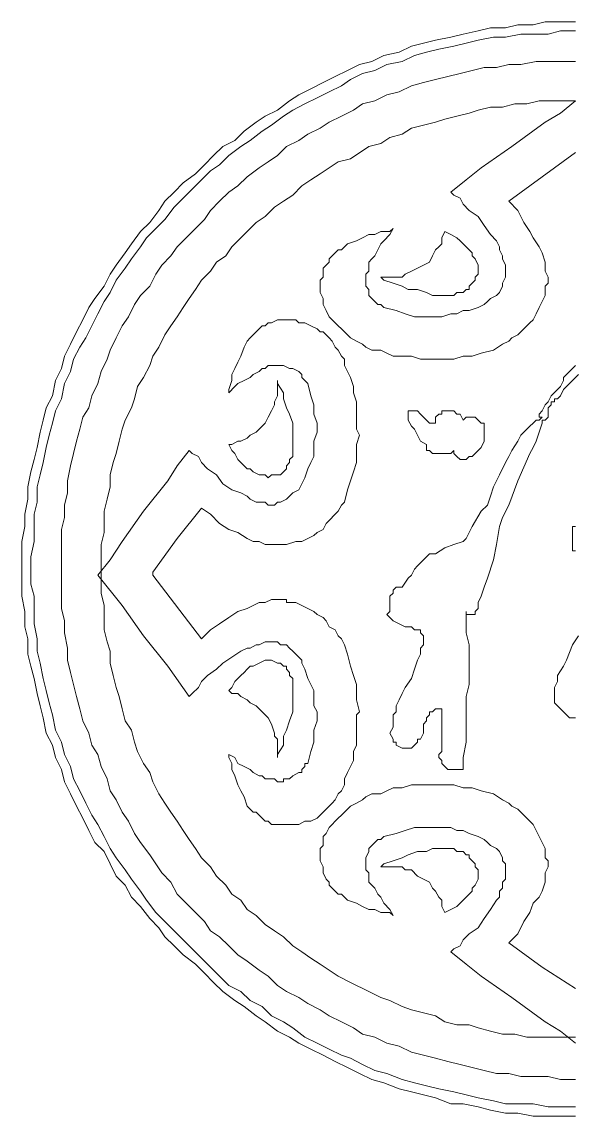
# Model space of a CAD drawing. Extents: x -66030 to 95157, y -13132 to 45879.
# Drawn here: x -33557 to -32848, y 14099 to 15505 of the extents above; entities that cross this region are included whole.
import ezdxf

# ---------------------------------------------------------------- set-up
doc = ezdxf.new("R2010")
doc.units = 0
doc.header["$LTSCALE"] = 100
doc.header["$MEASUREMENT"] = 0
doc.layers.get('0').update_dxf_attribs({"linetype": 'CONTINUOUS'})

msp = doc.modelspace()

# ---------------------------------------------------------------- linework, layer by layer
at = {"lineweight": 0}
for points in [[(-32846.4, 14098.6), (-32865.9, 14098.6), (-32885.4, 14098.6), (-32901.1, 14098.6), (-32920.6, 14102.6), (-32936.2, 14102.6), (-32955.8, 14106.5), (-32971.4, 14110.4), (-32990.9, 14114.3), (-33006.5, 14114.3), (-33026.1, 14122.1), (-33041.7, 14126), (-33057.3, 14129.9), (-33072.9, 14133.8), (-33092.5, 14141.6), (-33108.1, 14145.5), (-33123.7, 14153.3), (-33139.3, 14161.1), (-33155, 14169), (-33170.6, 14176.8), (-33186.2, 14184.6), (-33201.8, 14192.4), (-33213.6, 14200.2), (-33229.2, 14208), (-33244.8, 14219.7), (-33256.5, 14227.5), (-33272.1, 14239.3), (-33283.9, 14247.1), (-33299.5, 14258.8), (-33311.2, 14270.5), (-33322.9, 14282.2), (-33334.6, 14293.9), (-33350.3, 14305.7), (-33362, 14317.4), (-33373.7, 14329.1), (-33381.5, 14340.8), (-33393.2, 14352.5), (-33404.9, 14368.2), (-33416.7, 14379.9), (-33424.5, 14395.5), (-33436.2, 14407.2), (-33444, 14422.8), (-33451.8, 14438.5), (-33463.5, 14450.2), (-33471.3, 14465.8), (-33479.2, 14481.4), (-33487, 14497.1), (-33494.8, 14512.7), (-33502.6, 14528.3), (-33506.5, 14543.9), (-33514.3, 14559.5), (-33518.2, 14575.2), (-33526, 14590.8), (-33529.9, 14610.3), (-33533.8, 14626), (-33537.7, 14641.6), (-33541.7, 14661.1), (-33545.6, 14676.7), (-33549.5, 14692.4), (-33549.5, 14711.9), (-33553.4, 14727.5), (-33553.4, 14747), (-33557.3, 14766.6), (-33557.3, 14782.2), (-33557.3, 14801.7), (-33557.3, 14817.3), (-33557.3, 14836.9), (-33553.4, 14856.4), (-33553.4, 14872), (-33549.5, 14891.6), (-33549.5, 14907.2), (-33545.6, 14926.7), (-33541.7, 14942.3), (-33537.7, 14958), (-33533.8, 14977.5), (-33529.9, 14993.1), (-33526, 15008.7), (-33518.2, 15024.4), (-33514.3, 15043.9), (-33506.5, 15059.5), (-33502.6, 15075.1), (-33494.8, 15090.8), (-33487, 15106.4), (-33479.2, 15122), (-33471.3, 15137.6), (-33463.5, 15149.4), (-33451.8, 15165), (-33444, 15180.6), (-33436.2, 15192.3), (-33424.5, 15207.9), (-33416.7, 15219.7), (-33404.9, 15235.3), (-33393.2, 15247), (-33381.5, 15262.6), (-33373.7, 15274.3), (-33362, 15286.1), (-33350.3, 15297.8), (-33334.6, 15309.5), (-33322.9, 15321.2), (-33311.2, 15332.9), (-33299.5, 15344.6), (-33283.9, 15352.5), (-33272.1, 15364.2), (-33256.5, 15375.9), (-33244.8, 15383.7), (-33229.2, 15391.5), (-33213.6, 15403.2), (-33201.8, 15411.1), (-33186.2, 15418.9), (-33170.6, 15426.7), (-33155, 15434.5), (-33139.3, 15442.3), (-33123.7, 15450.1), (-33108.1, 15454), (-33092.5, 15461.8), (-33072.9, 15465.7), (-33057.3, 15473.5), (-33041.7, 15477.5), (-33026.1, 15481.4), (-33006.5, 15485.3), (-32990.9, 15489.2), (-32971.4, 15493.1), (-32955.8, 15497), (-32936.2, 15497), (-32920.6, 15500.9), (-32901.1, 15500.9), (-32885.4, 15504.8), (-32865.9, 15504.8), (-32846.4, 15504.8)], [(-32846.4, 14110.4), (-32865.9, 14110.4), (-32881.5, 14110.4), (-32901.1, 14114.3), (-32916.7, 14114.3), (-32936.2, 14114.3), (-32951.9, 14118.2), (-32971.4, 14122.1), (-32987, 14126), (-33002.6, 14129.9), (-33022.2, 14133.8), (-33037.8, 14137.7), (-33053.4, 14141.6), (-33069, 14145.5), (-33088.6, 14153.3), (-33104.2, 14157.2), (-33119.8, 14165), (-33135.4, 14172.9), (-33147.1, 14176.8), (-33162.8, 14184.6), (-33178.4, 14192.4), (-33194, 14200.2), (-33209.6, 14211.9), (-33221.4, 14219.7), (-33237, 14227.5), (-33248.7, 14239.3), (-33264.3, 14247.1), (-33276, 14258.8), (-33291.7, 14266.6), (-33303.4, 14278.3), (-33315.1, 14290), (-33326.8, 14301.8), (-33338.5, 14313.5), (-33350.3, 14325.2), (-33362, 14336.9), (-33373.7, 14348.6), (-33385.4, 14360.3), (-33397.1, 14376), (-33404.9, 14387.7), (-33416.7, 14403.3), (-33424.5, 14415), (-33436.2, 14430.7), (-33444, 14442.4), (-33451.8, 14458), (-33459.6, 14473.6), (-33467.4, 14485.3), (-33475.3, 14501), (-33483.1, 14516.6), (-33490.9, 14532.2), (-33494.8, 14547.8), (-33502.6, 14563.5), (-33506.5, 14579.1), (-33514.3, 14594.7), (-33518.2, 14614.2), (-33522.1, 14629.9), (-33526, 14645.5), (-33529.9, 14661.1), (-33533.8, 14680.6), (-33537.7, 14696.3), (-33537.7, 14711.9), (-33541.7, 14731.4), (-33541.7, 14747), (-33541.7, 14766.6), (-33545.6, 14782.2), (-33545.6, 14801.7), (-33545.6, 14817.3), (-33541.7, 14836.9), (-33541.7, 14852.5), (-33541.7, 14872), (-33537.7, 14887.7), (-33537.7, 14907.2), (-33533.8, 14922.8), (-33529.9, 14938.4), (-33526, 14958), (-33522.1, 14973.6), (-33518.2, 14989.2), (-33514.3, 15004.8), (-33506.5, 15020.5), (-33502.6, 15040), (-33494.8, 15055.6), (-33490.9, 15071.2), (-33483.1, 15086.9), (-33475.3, 15098.6), (-33467.4, 15114.2), (-33459.6, 15129.8), (-33451.8, 15145.4), (-33444, 15157.2), (-33436.2, 15172.8), (-33424.5, 15188.4), (-33416.7, 15200.1), (-33404.9, 15215.8), (-33397.1, 15227.5), (-33385.4, 15239.2), (-33373.7, 15250.9), (-33362, 15266.5), (-33350.3, 15278.2), (-33338.5, 15290), (-33326.8, 15301.7), (-33315.1, 15313.4), (-33303.4, 15321.2), (-33291.7, 15332.9), (-33276, 15344.6), (-33264.3, 15352.5), (-33248.7, 15364.2), (-33237, 15372), (-33221.4, 15383.7), (-33209.6, 15391.5), (-33194, 15399.3), (-33178.4, 15407.1), (-33162.8, 15415), (-33147.1, 15422.8), (-33135.4, 15430.6), (-33119.8, 15438.4), (-33104.2, 15442.3), (-33088.6, 15450.1), (-33069, 15454), (-33053.4, 15461.8), (-33037.8, 15465.7), (-33022.2, 15469.6), (-33002.6, 15473.5), (-32987, 15477.5), (-32971.4, 15481.4), (-32951.9, 15485.3), (-32936.2, 15485.3), (-32916.7, 15489.2), (-32901.1, 15489.2), (-32881.5, 15489.2), (-32865.9, 15493.1), (-32846.4, 15493.1)], [(-32846.4, 14145.5), (-32865.9, 14145.5), (-32881.5, 14149.4), (-32897.2, 14149.4), (-32916.7, 14149.4), (-32932.3, 14153.3), (-32947.9, 14153.3), (-32963.6, 14157.2), (-32979.2, 14161.1), (-32994.8, 14165), (-33010.4, 14169), (-33026.1, 14172.9), (-33041.7, 14176.8), (-33057.3, 14180.7), (-33072.9, 14188.5), (-33088.6, 14192.4), (-33104.2, 14200.2), (-33119.8, 14204.1), (-33131.5, 14211.9), (-33147.1, 14219.7), (-33162.8, 14227.5), (-33174.5, 14235.4), (-33190.1, 14243.2), (-33201.8, 14251), (-33217.5, 14258.8), (-33229.2, 14266.6), (-33240.9, 14278.3), (-33252.6, 14286.1), (-33268.2, 14297.8), (-33280, 14305.7), (-33291.7, 14317.4), (-33303.4, 14329.1), (-33315.1, 14336.9), (-33322.9, 14348.6), (-33334.6, 14360.3), (-33346.4, 14372.1), (-33358.1, 14383.8), (-33365.9, 14399.4), (-33377.6, 14411.1), (-33385.4, 14422.8), (-33393.2, 14434.6), (-33404.9, 14450.2), (-33412.8, 14461.9), (-33420.6, 14477.5), (-33428.4, 14489.2), (-33436.2, 14504.9), (-33444, 14516.6), (-33447.9, 14532.2), (-33455.7, 14547.8), (-33459.6, 14563.5), (-33467.4, 14575.2), (-33471.3, 14590.8), (-33479.2, 14606.4), (-33483.1, 14622), (-33487, 14637.7), (-33490.9, 14653.3), (-33494.8, 14668.9), (-33498.7, 14684.5), (-33498.7, 14700.2), (-33502.6, 14719.7), (-33502.6, 14735.3), (-33506.5, 14750.9), (-33506.5, 14766.6), (-33506.5, 14786.1), (-33506.5, 14801.7), (-33506.5, 14817.3), (-33506.5, 14833), (-33506.5, 14852.5), (-33502.6, 14868.1), (-33502.6, 14883.7), (-33498.7, 14899.4), (-33498.7, 14915), (-33494.8, 14934.5), (-33490.9, 14950.1), (-33487, 14965.8), (-33483.1, 14981.4), (-33479.2, 14997), (-33471.3, 15008.7), (-33467.4, 15024.4), (-33459.6, 15040), (-33455.7, 15055.6), (-33447.9, 15071.2), (-33444, 15082.9), (-33436.2, 15098.6), (-33428.4, 15114.2), (-33420.6, 15125.9), (-33412.8, 15141.5), (-33404.9, 15153.3), (-33393.2, 15165), (-33385.4, 15180.6), (-33377.6, 15192.3), (-33365.9, 15204), (-33358.1, 15215.8), (-33346.4, 15227.5), (-33334.6, 15239.2), (-33322.9, 15250.9), (-33315.1, 15262.6), (-33303.4, 15274.3), (-33291.7, 15286.1), (-33280, 15293.9), (-33268.2, 15305.6), (-33252.6, 15317.3), (-33240.9, 15325.1), (-33229.2, 15332.9), (-33217.5, 15344.6), (-33201.8, 15352.5), (-33190.1, 15360.3), (-33174.5, 15368.1), (-33162.8, 15375.9), (-33147.1, 15383.7), (-33131.5, 15391.5), (-33119.8, 15399.3), (-33104.2, 15403.2), (-33088.6, 15411.1), (-33072.9, 15415), (-33057.3, 15422.8), (-33041.7, 15426.7), (-33026.1, 15430.6), (-33010.4, 15434.5), (-32994.8, 15438.4), (-32979.2, 15442.3), (-32963.6, 15446.2), (-32947.9, 15446.2), (-32932.3, 15450.1), (-32916.7, 15450.1), (-32897.2, 15454), (-32881.5, 15454), (-32865.9, 15454), (-32846.4, 15454)], [(-32846.4, 14200.2), (-32862, 14200.2), (-32877.6, 14200.2), (-32893.3, 14200.2), (-32908.9, 14200.2), (-32924.5, 14204.1), (-32940.1, 14204.1), (-32955.8, 14208), (-32971.4, 14211.9), (-32983.1, 14215.8), (-32998.7, 14215.8), (-33014.3, 14219.7), (-33026.1, 14227.5), (-33041.7, 14231.4), (-33057.3, 14235.4), (-33069, 14239.3), (-33084.7, 14247.1), (-33096.4, 14251), (-33112, 14258.8), (-33135.4, 14270.5), (-33151.1, 14278.3), (-33162.8, 14286.1), (-33174.5, 14293.9), (-33186.2, 14301.8), (-33197.9, 14309.6), (-33209.6, 14317.4), (-33221.4, 14329.1), (-33233.1, 14336.9), (-33244.8, 14344.7), (-33256.5, 14356.4), (-33268.2, 14364.3), (-33276, 14376), (-33287.8, 14383.8), (-33295.6, 14395.5), (-33307.3, 14407.2), (-33315.1, 14418.9), (-33326.8, 14430.7), (-33334.6, 14442.4), (-33342.4, 14454.1), (-33350.3, 14465.8), (-33358.1, 14477.5), (-33365.9, 14489.2), (-33373.7, 14501), (-33381.5, 14512.7), (-33389.3, 14528.3), (-33393.2, 14540), (-33401, 14551.7), (-33408.8, 14567.4), (-33412.8, 14579.1), (-33416.7, 14594.7), (-33424.5, 14606.4), (-33428.4, 14622), (-33432.3, 14637.7), (-33436.2, 14649.4), (-33440.1, 14665), (-33444, 14680.6), (-33444, 14696.3), (-33447.9, 14708), (-33451.8, 14723.6), (-33451.8, 14739.2), (-33451.8, 14754.8), (-33455.7, 14770.5), (-33455.7, 14786.1), (-33455.7, 14801.7), (-33455.7, 14817.3), (-33455.7, 14833), (-33451.8, 14848.6), (-33451.8, 14864.2), (-33451.8, 14875.9), (-33447.9, 14891.6), (-33444, 14907.2), (-33444, 14922.8), (-33440.1, 14938.4), (-33436.2, 14950.1), (-33432.3, 14965.8), (-33428.4, 14981.4), (-33424.5, 14993.1), (-33416.7, 15008.7), (-33412.8, 15020.5), (-33408.8, 15036.1), (-33401, 15047.8), (-33393.2, 15063.4), (-33389.3, 15075.1), (-33381.5, 15086.9), (-33373.7, 15102.5), (-33365.9, 15114.2), (-33358.1, 15125.9), (-33350.3, 15137.6), (-33342.4, 15149.4), (-33334.6, 15161.1), (-33326.8, 15172.8), (-33315.1, 15184.5), (-33307.3, 15196.2), (-33295.6, 15204), (-33287.8, 15215.8), (-33276, 15227.5), (-33268.2, 15235.3), (-33256.5, 15247), (-33244.8, 15254.8), (-33233.1, 15266.5), (-33221.4, 15274.3), (-33209.6, 15282.2), (-33197.9, 15293.9), (-33186.2, 15301.7), (-33174.5, 15309.5), (-33162.8, 15317.3), (-33151.1, 15325.1), (-33135.4, 15329), (-33112, 15344.6), (-33096.4, 15348.6), (-33084.7, 15356.4), (-33069, 15360.3), (-33057.3, 15368.1), (-33041.7, 15372), (-33026.1, 15375.9), (-33014.3, 15379.8), (-32998.7, 15383.7), (-32983.1, 15387.6), (-32971.4, 15391.5), (-32955.8, 15395.4), (-32940.1, 15395.4), (-32924.5, 15399.3), (-32908.9, 15399.3), (-32893.3, 15403.2), (-32877.6, 15403.2), (-32862, 15403.2), (-32846.4, 15403.2)], [(-32846.4, 15403.2), (-32865.9, 15387.6), (-32885.4, 15375.9), (-32928.4, 15344.6), (-32967.5, 15317.3), (-32987, 15301.7), (-33006.5, 15286.1), (-33006.5, 15286.1), (-33002.6, 15282.2), (-32994.8, 15278.2), (-32990.9, 15270.4), (-32983.1, 15262.6), (-32971.4, 15254.8), (-32963.6, 15243.1), (-32955.8, 15231.4), (-32947.9, 15223.6), (-32944, 15215.8), (-32944, 15211.8), (-32940.1, 15204), (-32940.1, 15200.1), (-32936.2, 15192.3), (-32936.2, 15184.5), (-32936.2, 15180.6), (-32936.2, 15176.7), (-32940.1, 15168.9), (-32940.1, 15165), (-32944, 15157.2), (-32947.9, 15153.3), (-32955.8, 15149.4), (-32959.7, 15145.4), (-32963.6, 15141.5), (-32971.4, 15137.6), (-32983.1, 15133.7), (-32990.9, 15133.7), (-32998.7, 15129.8), (-33006.5, 15129.8), (-33018.3, 15125.9), (-33030, 15125.9), (-33041.7, 15125.9), (-33053.4, 15125.9), (-33065.1, 15129.8), (-33076.8, 15133.7), (-33092.5, 15137.6), (-33092.5, 15137.6), (-33096.4, 15141.5), (-33100.3, 15141.5), (-33104.2, 15145.4), (-33108.1, 15149.4), (-33112, 15153.3), (-33112, 15161.1), (-33115.9, 15165), (-33115.9, 15168.9), (-33115.9, 15172.8), (-33115.9, 15176.7), (-33115.9, 15180.6), (-33112, 15184.5), (-33112, 15188.4), (-33112, 15196.2), (-33108.1, 15200.1), (-33104.2, 15204), (-33100.3, 15211.8), (-33096.4, 15219.7), (-33092.5, 15223.6), (-33084.7, 15231.4), (-33080.7, 15239.2), (-33084.7, 15235.3), (-33096.4, 15235.3), (-33104.2, 15231.4), (-33112, 15231.4), (-33119.8, 15227.5), (-33127.6, 15223.6), (-33139.3, 15219.7), (-33147.1, 15211.8), (-33151.1, 15211.8), (-33155, 15207.9), (-33158.9, 15204), (-33162.8, 15200.1), (-33162.8, 15196.2), (-33166.7, 15192.3), (-33170.6, 15188.4), (-33170.6, 15180.6), (-33170.6, 15176.7), (-33174.5, 15172.8), (-33174.5, 15165), (-33174.5, 15157.2), (-33174.5, 15157.2), (-33170.6, 15149.4), (-33170.6, 15145.4), (-33170.6, 15141.5), (-33166.7, 15133.7), (-33162.8, 15125.9), (-33158.9, 15122), (-33155, 15118.1), (-33151.1, 15114.2), (-33147.1, 15110.3), (-33143.2, 15106.4), (-33139.3, 15102.5), (-33135.4, 15098.6), (-33127.6, 15094.7), (-33119.8, 15090.8), (-33115.9, 15086.9), (-33108.1, 15082.9), (-33096.4, 15082.9), (-33088.6, 15079), (-33080.7, 15075.1), (-33069, 15075.1), (-33057.3, 15075.1), (-33045.6, 15071.2), (-33033.9, 15071.2), (-33026.1, 15071.2), (-33010.4, 15071.2), (-33002.6, 15071.2), (-32990.9, 15075.1), (-32979.2, 15075.1), (-32967.5, 15079), (-32951.9, 15082.9), (-32940.1, 15090.8), (-32932.3, 15094.7), (-32928.4, 15098.6), (-32920.6, 15102.5), (-32916.7, 15106.4), (-32912.8, 15110.3), (-32905, 15118.1), (-32901.1, 15122), (-32897.2, 15129.8), (-32893.3, 15137.6), (-32889.4, 15145.4), (-32885.4, 15153.3), (-32885.4, 15161.1), (-32885.4, 15165), (-32881.5, 15168.9), (-32881.5, 15172.8), (-32881.5, 15176.7), (-32885.4, 15184.5), (-32885.4, 15192.3), (-32885.4, 15196.2), (-32889.4, 15207.9), (-32893.3, 15215.8), (-32901.1, 15227.5), (-32905, 15235.3), (-32912.8, 15247), (-32920.6, 15262.6), (-32932.3, 15274.3), (-32889.4, 15305.6), (-32846.4, 15336.8)], [(-32846.4, 15063.4), (-32850.3, 15059.5), (-32854.2, 15055.6), (-32858.1, 15051.7), (-32862, 15047.8), (-32862, 15043.9), (-32865.9, 15036.1), (-32869.8, 15032.2), (-32877.6, 15024.4), (-32881.5, 15016.5), (-32885.4, 15012.6), (-32889.4, 15004.8), (-32893.3, 15000.9), (-32893.3, 15000.9), (-32893.3, 14997), (-32889.4, 14997), (-32893.3, 14993.1), (-32897.2, 14993.1), (-32901.1, 14989.2), (-32905, 14985.3), (-32908.9, 14981.4), (-32916.7, 14973.6), (-32920.6, 14965.8), (-32928.4, 14954.1), (-32932.3, 14946.2), (-32936.2, 14938.4), (-32944, 14922.8), (-32951.9, 14907.2), (-32955.8, 14895.5), (-32959.7, 14883.7), (-32967.5, 14875.9), (-32979.2, 14856.4), (-32987, 14840.8), (-32990.9, 14836.9), (-33002.6, 14833), (-33014.3, 14829.1), (-33026.1, 14821.2), (-33033.9, 14821.2), (-33037.8, 14817.3), (-33041.7, 14813.4), (-33045.6, 14809.5), (-33049.5, 14805.6), (-33053.4, 14801.7), (-33057.3, 14793.9), (-33061.2, 14790), (-33069, 14778.3), (-33069, 14778.3), (-33072.9, 14778.3), (-33076.8, 14778.3), (-33080.7, 14774.4), (-33080.7, 14774.4), (-33080.7, 14770.5), (-33084.7, 14766.6), (-33084.7, 14762.7), (-33084.7, 14754.8), (-33084.7, 14750.9), (-33084.7, 14747), (-33088.6, 14743.1), (-33088.6, 14743.1), (-33084.7, 14739.2), (-33084.7, 14739.2), (-33080.7, 14735.3), (-33080.7, 14735.3), (-33072.9, 14731.4), (-33065.1, 14727.5), (-33057.3, 14727.5), (-33053.4, 14723.6), (-33049.5, 14723.6), (-33045.6, 14723.6), (-33045.6, 14719.7), (-33045.6, 14719.7), (-33045.6, 14719.7), (-33041.7, 14715.8), (-33041.7, 14711.9), (-33041.7, 14704.1), (-33045.6, 14700.2), (-33045.6, 14692.4), (-33049.5, 14684.5), (-33053.4, 14672.8), (-33057.3, 14661.1), (-33065.1, 14649.4), (-33069, 14641.6), (-33072.9, 14633.8), (-33076.8, 14626), (-33076.8, 14618.1), (-33080.7, 14614.2), (-33080.7, 14606.4), (-33080.7, 14602.5), (-33080.7, 14598.6), (-33084.7, 14590.8), (-33080.7, 14583), (-33080.7, 14583), (-33080.7, 14579.1), (-33076.8, 14579.1), (-33076.8, 14575.2), (-33069, 14571.3), (-33065.1, 14571.3), (-33061.2, 14571.3), (-33057.3, 14571.3), (-33057.3, 14571.3), (-33053.4, 14575.2), (-33049.5, 14579.1), (-33049.5, 14583), (-33045.6, 14583), (-33041.7, 14590.8), (-33041.7, 14598.6), (-33041.7, 14602.5), (-33037.8, 14606.4), (-33037.8, 14610.3), (-33033.9, 14614.2), (-33033.9, 14618.1), (-33030, 14618.1), (-33030, 14618.1), (-33026.1, 14622), (-33026.1, 14622), (-33022.2, 14622), (-33018.3, 14622), (-33018.3, 14567.4), (-33022.2, 14563.5), (-33022.2, 14559.5), (-33018.3, 14555.6), (-33018.3, 14551.7), (-33014.3, 14547.8), (-33014.3, 14547.8), (-33010.4, 14543.9), (-33006.5, 14543.9), (-33002.6, 14543.9), (-32994.8, 14543.9), (-32990.9, 14543.9), (-32990.9, 14551.7), (-32990.9, 14559.5), (-32987, 14579.1), (-32987, 14622), (-32987, 14637.7), (-32983.1, 14653.3), (-32983.1, 14668.9), (-32983.1, 14680.6), (-32983.1, 14704.1), (-32987, 14719.7), (-32987, 14739.2), (-32987, 14743.1), (-32987, 14743.1), (-32987, 14747), (-32987, 14747), (-32987, 14743.1), (-32983.1, 14743.1), (-32983.1, 14743.1), (-32979.2, 14743.1), (-32979.2, 14743.1), (-32975.3, 14743.1), (-32975.3, 14747), (-32971.4, 14750.9), (-32971.4, 14758.8), (-32967.5, 14766.6), (-32963.6, 14778.3), (-32959.7, 14790), (-32951.9, 14813.4), (-32947.9, 14833), (-32944, 14856.4), (-32940.1, 14868.1), (-32932.3, 14883.7), (-32920.6, 14915), (-32905, 14950.1), (-32901.1, 14958), (-32897.2, 14965.8), (-32893.3, 14977.5), (-32889.4, 14989.2), (-32889.4, 14993.1), (-32889.4, 14993.1), (-32889.4, 14993.1), (-32885.4, 14993.1), (-32881.5, 14997), (-32881.5, 15000.9), (-32881.5, 15000.9), (-32881.5, 15004.8), (-32881.5, 15008.7), (-32877.6, 15012.6), (-32877.6, 15016.5), (-32873.7, 15016.5), (-32873.7, 15020.5), (-32869.8, 15020.5), (-32865.9, 15024.4), (-32862, 15032.2), (-32858.1, 15036.1), (-32850.3, 15043.9), (-32842.5, 15051.7)], [(-32846.4, 14856.4), (-32850.3, 14856.4), (-32850.3, 14852.5), (-32850.3, 14844.7), (-32850.3, 14840.8), (-32850.3, 14836.9), (-32850.3, 14829.1), (-32850.3, 14825.2), (-32846.4, 14825.2)], [(-32842.5, 14715.8), (-32850.3, 14704.1), (-32858.1, 14684.5), (-32862, 14676.7), (-32869.8, 14665), (-32869.8, 14657.2), (-32873.7, 14649.4), (-32873.7, 14641.6), (-32873.7, 14633.8), (-32873.7, 14629.9), (-32873.7, 14629.9), (-32865.9, 14622), (-32862, 14618.1), (-32858.1, 14614.2), (-32854.2, 14610.3), (-32850.3, 14610.3), (-32846.4, 14610.3)], [(-32846.4, 14192.4), (-32865.9, 14208), (-32885.4, 14219.7), (-32928.4, 14251), (-32967.5, 14278.3), (-32987, 14293.9), (-33006.5, 14309.6), (-33006.5, 14309.6), (-33002.6, 14313.5), (-32994.8, 14317.4), (-32990.9, 14325.2), (-32983.1, 14333), (-32971.4, 14340.8), (-32963.6, 14352.5), (-32955.8, 14364.3), (-32947.9, 14376), (-32944, 14379.9), (-32944, 14387.7), (-32940.1, 14391.6), (-32940.1, 14399.4), (-32936.2, 14403.3), (-32936.2, 14411.1), (-32936.2, 14415), (-32936.2, 14422.8), (-32940.1, 14426.7), (-32940.1, 14430.7), (-32944, 14438.5), (-32947.9, 14442.4), (-32955.8, 14446.3), (-32959.7, 14450.2), (-32963.6, 14454.1), (-32971.4, 14458), (-32983.1, 14461.9), (-32990.9, 14465.8), (-32998.7, 14465.8), (-33006.5, 14469.7), (-33018.3, 14469.7), (-33030, 14469.7), (-33041.7, 14469.7), (-33053.4, 14469.7), (-33065.1, 14465.8), (-33076.8, 14461.9), (-33092.5, 14458), (-33092.5, 14458), (-33096.4, 14454.1), (-33100.3, 14454.1), (-33104.2, 14450.2), (-33108.1, 14446.3), (-33112, 14442.4), (-33112, 14438.5), (-33115.9, 14430.7), (-33115.9, 14426.7), (-33115.9, 14422.8), (-33115.9, 14418.9), (-33115.9, 14415), (-33112, 14411.1), (-33112, 14407.2), (-33112, 14399.4), (-33108.1, 14395.5), (-33104.2, 14391.6), (-33100.3, 14383.8), (-33096.4, 14379.9), (-33092.5, 14372.1), (-33084.7, 14364.3), (-33080.7, 14356.4), (-33084.7, 14360.3), (-33096.4, 14360.3), (-33104.2, 14364.3), (-33112, 14364.3), (-33119.8, 14368.2), (-33127.6, 14372.1), (-33139.3, 14376), (-33147.1, 14383.8), (-33151.1, 14383.8), (-33155, 14387.7), (-33158.9, 14391.6), (-33162.8, 14395.5), (-33162.8, 14399.4), (-33166.7, 14403.3), (-33170.6, 14411.1), (-33170.6, 14415), (-33170.6, 14418.9), (-33174.5, 14426.7), (-33174.5, 14430.7), (-33174.5, 14438.5), (-33174.5, 14442.4), (-33170.6, 14446.3), (-33170.6, 14450.2), (-33170.6, 14458), (-33166.7, 14461.9), (-33162.8, 14469.7), (-33158.9, 14473.6), (-33155, 14477.5), (-33151.1, 14481.4), (-33147.1, 14485.3), (-33143.2, 14489.2), (-33139.3, 14493.1), (-33135.4, 14497.1), (-33127.6, 14501), (-33119.8, 14504.9), (-33115.9, 14508.8), (-33108.1, 14512.7), (-33096.4, 14512.7), (-33088.6, 14516.6), (-33080.7, 14520.5), (-33069, 14520.5), (-33057.3, 14524.4), (-33045.6, 14524.4), (-33033.9, 14524.4), (-33026.1, 14524.4), (-33010.4, 14524.4), (-33002.6, 14524.4), (-32990.9, 14520.5), (-32979.2, 14520.5), (-32967.5, 14516.6), (-32951.9, 14512.7), (-32940.1, 14504.9), (-32932.3, 14501), (-32928.4, 14497.1), (-32920.6, 14493.1), (-32916.7, 14489.2), (-32912.8, 14485.3), (-32905, 14477.5), (-32901.1, 14473.6), (-32897.2, 14465.8), (-32893.3, 14458), (-32889.4, 14450.2), (-32885.4, 14442.4), (-32885.4, 14434.6), (-32885.4, 14430.7), (-32881.5, 14426.7), (-32881.5, 14422.8), (-32881.5, 14418.9), (-32885.4, 14411.1), (-32885.4, 14407.2), (-32885.4, 14399.4), (-32889.4, 14387.7), (-32893.3, 14379.9), (-32901.1, 14372.1), (-32905, 14360.3), (-32912.8, 14348.6), (-32920.6, 14333), (-32932.3, 14321.3), (-32889.4, 14290), (-32846.4, 14262.7)]]:
    msp.add_lwpolyline(points, dxfattribs=at)
for points in [[(-33014.3, 15235.3), (-33014.3, 15235.3), (-33018.3, 15227.5), (-33018.3, 15219.7), (-33022.2, 15215.8), (-33026.1, 15211.8), (-33030, 15204), (-33033.9, 15196.2), (-33041.7, 15192.3), (-33049.5, 15188.4), (-33057.3, 15184.5), (-33065.1, 15180.6), (-33069, 15176.7), (-33072.9, 15176.7), (-33080.7, 15176.7), (-33084.7, 15176.7), (-33092.5, 15176.7), (-33096.4, 15176.7), (-33092.5, 15172.8), (-33080.7, 15168.9), (-33069, 15165), (-33061.2, 15161.1), (-33049.5, 15161.1), (-33037.8, 15157.2), (-33030, 15153.3), (-33018.3, 15153.3), (-33010.4, 15153.3), (-33006.5, 15153.3), (-33002.6, 15153.3), (-32998.7, 15157.2), (-32990.9, 15157.2), (-32987, 15161.1), (-32983.1, 15161.1), (-32983.1, 15165), (-32979.2, 15168.9), (-32975.3, 15172.8), (-32975.3, 15176.7), (-32971.4, 15180.6), (-32971.4, 15184.5), (-32971.4, 15192.3), (-32975.3, 15200.1), (-32979.2, 15204), (-32979.2, 15207.9), (-32983.1, 15211.8), (-32987, 15215.8), (-32990.9, 15219.7), (-32994.8, 15223.6), (-32998.7, 15227.5), (-33006.5, 15231.4), (-33014.3, 15235.3)], [(-33342.4, 14954.1), (-33338.5, 14950.1), (-33330.7, 14946.2), (-33326.8, 14938.4), (-33319, 14930.6), (-33307.3, 14922.8), (-33299.5, 14911.1), (-33287.8, 14903.3), (-33276, 14899.4), (-33268.2, 14895.5), (-33264.3, 14891.6), (-33256.5, 14887.7), (-33252.6, 14887.7), (-33244.8, 14887.7), (-33240.9, 14883.7), (-33233.1, 14883.7), (-33229.2, 14887.7), (-33225.3, 14887.7), (-33217.5, 14891.6), (-33213.6, 14895.5), (-33209.6, 14899.4), (-33201.8, 14903.3), (-33197.9, 14911.1), (-33197.9, 14911.1), (-33194, 14918.9), (-33190.1, 14930.6), (-33186.2, 14938.4), (-33182.3, 14946.2), (-33182.3, 14958), (-33182.3, 14965.8), (-33178.4, 14977.5), (-33178.4, 14989.2), (-33182.3, 15000.9), (-33182.3, 15012.6), (-33186.2, 15024.4), (-33190.1, 15040), (-33194, 15043.9), (-33194, 15043.9), (-33197.9, 15047.8), (-33197.9, 15051.7), (-33201.8, 15055.6), (-33209.6, 15059.5), (-33213.6, 15059.5), (-33221.4, 15063.4), (-33221.4, 15063.4), (-33225.3, 15063.4), (-33229.2, 15063.4), (-33233.1, 15063.4), (-33240.9, 15063.4), (-33244.8, 15059.5), (-33248.7, 15059.5), (-33252.6, 15055.6), (-33260.4, 15051.7), (-33264.3, 15047.8), (-33272.1, 15043.9), (-33280, 15040), (-33283.9, 15036.1), (-33291.7, 15028.3), (-33291.7, 15032.2), (-33287.8, 15043.9), (-33287.8, 15051.7), (-33283.9, 15059.5), (-33280, 15067.3), (-33276, 15075.1), (-33272.1, 15086.9), (-33268.2, 15094.7), (-33264.3, 15098.6), (-33260.4, 15102.5), (-33256.5, 15106.4), (-33252.6, 15110.3), (-33248.7, 15114.2), (-33244.8, 15114.2), (-33240.9, 15118.1), (-33237, 15118.1), (-33229.2, 15122), (-33225.3, 15122), (-33217.5, 15122), (-33213.6, 15122), (-33209.6, 15122), (-33205.7, 15122), (-33201.8, 15118.1), (-33194, 15118.1), (-33186.2, 15114.2), (-33178.4, 15110.3), (-33174.5, 15106.4), (-33170.6, 15106.4), (-33166.7, 15102.5), (-33162.8, 15098.6), (-33158.9, 15094.7), (-33155, 15086.9), (-33151.1, 15082.9), (-33147.1, 15075.1), (-33143.2, 15071.2), (-33143.2, 15063.4), (-33139.3, 15055.6), (-33135.4, 15047.8), (-33131.5, 15036.1), (-33131.5, 15028.3), (-33127.6, 15016.5), (-33127.6, 15004.8), (-33127.6, 14993.1), (-33127.6, 14981.4), (-33123.7, 14973.6), (-33127.6, 14961.9), (-33127.6, 14950.1), (-33127.6, 14938.4), (-33131.5, 14926.7), (-33135.4, 14915), (-33139.3, 14903.3), (-33143.2, 14887.7), (-33147.1, 14883.7), (-33151.1, 14875.9), (-33155, 14872), (-33162.8, 14864.2), (-33166.7, 14860.3), (-33170.6, 14852.5), (-33178.4, 14848.6), (-33182.3, 14844.7), (-33190.1, 14840.8), (-33197.9, 14836.9), (-33205.7, 14836.9), (-33217.5, 14833), (-33217.5, 14833), (-33221.4, 14833), (-33229.2, 14833), (-33233.1, 14833), (-33237, 14833), (-33244.8, 14833), (-33252.6, 14836.9), (-33260.4, 14836.9), (-33268.2, 14840.8), (-33280, 14848.6), (-33291.7, 14852.5), (-33303.4, 14860.3), (-33315.1, 14872), (-33326.8, 14879.8), (-33358.1, 14840.8), (-33389.3, 14797.8), (-33389.3, 14797.8), (-33389.3, 14793.9), (-33326.8, 14711.9), (-33315.1, 14723.6), (-33303.4, 14731.4), (-33291.7, 14739.2), (-33280, 14747), (-33268.2, 14750.9), (-33260.4, 14754.8), (-33252.6, 14758.8), (-33244.8, 14758.8), (-33237, 14762.7), (-33233.1, 14762.7), (-33229.2, 14762.7), (-33221.4, 14762.7), (-33217.5, 14762.7), (-33217.5, 14758.8), (-33205.7, 14758.8), (-33197.9, 14754.8), (-33190.1, 14750.9), (-33182.3, 14747), (-33178.4, 14743.1), (-33170.6, 14739.2), (-33166.7, 14735.3), (-33162.8, 14727.5), (-33155, 14723.6), (-33151.1, 14715.8), (-33147.1, 14711.9), (-33143.2, 14704.1), (-33139.3, 14692.4), (-33135.4, 14676.7), (-33131.5, 14665), (-33127.6, 14653.3), (-33127.6, 14641.6), (-33127.6, 14633.8), (-33123.7, 14618.1), (-33127.6, 14614.2), (-33127.6, 14598.6), (-33127.6, 14586.9), (-33127.6, 14575.2), (-33131.5, 14567.4), (-33131.5, 14555.6), (-33135.4, 14547.8), (-33139.3, 14540), (-33143.2, 14532.2), (-33143.2, 14524.4), (-33147.1, 14516.6), (-33151.1, 14512.7), (-33155, 14504.9), (-33158.9, 14501), (-33162.8, 14497.1), (-33166.7, 14493.1), (-33170.6, 14489.2), (-33174.5, 14485.3), (-33178.4, 14481.4), (-33186.2, 14477.5), (-33194, 14477.5), (-33201.8, 14473.6), (-33205.7, 14473.6), (-33209.6, 14473.6), (-33213.6, 14473.6), (-33217.5, 14473.6), (-33225.3, 14473.6), (-33229.2, 14473.6), (-33237, 14473.6), (-33240.9, 14477.5), (-33244.8, 14477.5), (-33248.7, 14481.4), (-33252.6, 14485.3), (-33256.5, 14489.2), (-33260.4, 14489.2), (-33264.3, 14493.1), (-33268.2, 14497.1), (-33272.1, 14508.8), (-33276, 14516.6), (-33280, 14524.4), (-33283.9, 14536.1), (-33287.8, 14543.9), (-33287.8, 14551.7), (-33291.7, 14559.5), (-33291.7, 14563.5), (-33283.9, 14559.5), (-33280, 14551.7), (-33272.1, 14547.8), (-33264.3, 14543.9), (-33260.4, 14540), (-33252.6, 14536.1), (-33248.7, 14536.1), (-33244.8, 14532.2), (-33240.9, 14532.2), (-33233.1, 14532.2), (-33229.2, 14528.3), (-33225.3, 14528.3), (-33221.4, 14528.3), (-33221.4, 14532.2), (-33213.6, 14532.2), (-33209.6, 14536.1), (-33201.8, 14540), (-33197.9, 14540), (-33197.9, 14543.9), (-33194, 14547.8), (-33194, 14551.7), (-33190.1, 14551.7), (-33186.2, 14567.4), (-33182.3, 14579.1), (-33182.3, 14594.7), (-33178.4, 14606.4), (-33178.4, 14618.1), (-33182.3, 14626), (-33182.3, 14637.7), (-33182.3, 14645.5), (-33186.2, 14653.3), (-33190.1, 14661.1), (-33194, 14672.8), (-33197.9, 14680.6), (-33197.9, 14684.5), (-33201.8, 14688.4), (-33209.6, 14696.3), (-33213.6, 14700.2), (-33217.5, 14704.1), (-33225.3, 14704.1), (-33229.2, 14708), (-33233.1, 14708), (-33240.9, 14708), (-33244.8, 14708), (-33252.6, 14704.1), (-33256.5, 14704.1), (-33264.3, 14700.2), (-33268.2, 14700.2), (-33276, 14696.3), (-33287.8, 14688.4), (-33299.5, 14680.6), (-33307.3, 14672.8), (-33319, 14665), (-33326.8, 14657.2), (-33330.7, 14649.4), (-33338.5, 14641.6), (-33342.4, 14637.7), (-33369.8, 14676.7), (-33401, 14715.8), (-33428.4, 14754.8), (-33459.6, 14793.9), (-33444, 14813.4), (-33428.4, 14836.9), (-33401, 14875.9), (-33369.8, 14915), (-33358.1, 14934.5), (-33342.4, 14954.1)], [(-33291.7, 14961.9), (-33287.8, 14961.9), (-33280, 14965.8), (-33276, 14965.8), (-33268.2, 14969.7), (-33264.3, 14973.6), (-33256.5, 14977.5), (-33252.6, 14981.4), (-33244.8, 14989.2), (-33240.9, 14997), (-33237, 15004.8), (-33233.1, 15012.6), (-33233.1, 15016.5), (-33229.2, 15024.4), (-33229.2, 15028.3), (-33229.2, 15032.2), (-33229.2, 15040), (-33229.2, 15043.9), (-33229.2, 15040), (-33221.4, 15028.3), (-33221.4, 15020.5), (-33217.5, 15008.7), (-33213.6, 15000.9), (-33209.6, 14989.2), (-33209.6, 14977.5), (-33209.6, 14965.8), (-33209.6, 14961.9), (-33209.6, 14954.1), (-33209.6, 14950.1), (-33209.6, 14946.2), (-33213.6, 14942.3), (-33213.6, 14938.4), (-33217.5, 14934.5), (-33217.5, 14930.6), (-33221.4, 14926.7), (-33225.3, 14922.8), (-33229.2, 14922.8), (-33237, 14922.8), (-33240.9, 14918.9), (-33244.8, 14922.8), (-33252.6, 14922.8), (-33260.4, 14926.7), (-33264.3, 14930.6), (-33268.2, 14930.6), (-33272.1, 14934.5), (-33276, 14938.4), (-33280, 14942.3), (-33283.9, 14950.1), (-33287.8, 14954.1), (-33291.7, 14961.9)], [(-33037.8, 14993.1), (-33045.6, 15000.9), (-33049.5, 15004.8), (-33053.4, 15004.8), (-33057.3, 15004.8), (-33061.2, 15004.8), (-33061.2, 15004.8), (-33061.2, 15004.8), (-33061.2, 15000.9), (-33061.2, 15000.9), (-33061.2, 14997), (-33061.2, 14993.1), (-33057.3, 14985.3), (-33053.4, 14981.4), (-33049.5, 14973.6), (-33045.6, 14965.8), (-33037.8, 14961.9), (-33037.8, 14958), (-33037.8, 14954.1), (-33033.9, 14954.1), (-33030, 14950.1), (-33026.1, 14950.1), (-33026.1, 14950.1), (-33022.2, 14950.1), (-33018.3, 14950.1), (-33014.3, 14950.1), (-33006.5, 14950.1), (-33002.6, 14954.1), (-33002.6, 14950.1), (-32998.7, 14946.2), (-32994.8, 14942.3), (-32994.8, 14942.3), (-32990.9, 14942.3), (-32987, 14942.3), (-32987, 14942.3), (-32983.1, 14946.2), (-32979.2, 14946.2), (-32975.3, 14950.1), (-32971.4, 14954.1), (-32967.5, 14958), (-32963.6, 14965.8), (-32963.6, 14973.6), (-32963.6, 14981.4), (-32963.6, 14985.3), (-32963.6, 14989.2), (-32967.5, 14989.2), (-32971.4, 14993.1), (-32971.4, 14993.1), (-32975.3, 14997), (-32979.2, 14997), (-32987, 14997), (-32990.9, 14993.1), (-32990.9, 14993.1), (-32994.8, 15000.9), (-32998.7, 15000.9), (-33002.6, 15004.8), (-33006.5, 15004.8), (-33010.4, 15004.8), (-33014.3, 15004.8), (-33014.3, 15004.8), (-33018.3, 15004.8), (-33018.3, 15000.9), (-33022.2, 15000.9), (-33026.1, 14997), (-33026.1, 14989.2), (-33030, 14989.2), (-33033.9, 14989.2), (-33037.8, 14993.1), (-33037.8, 14993.1)], [(-33291.7, 14645.5), (-33287.8, 14641.6), (-33280, 14641.6), (-33276, 14637.7), (-33268.2, 14633.8), (-33264.3, 14629.9), (-33256.5, 14626), (-33252.6, 14622), (-33244.8, 14614.2), (-33240.9, 14610.3), (-33237, 14602.5), (-33233.1, 14590.8), (-33233.1, 14586.9), (-33229.2, 14583), (-33229.2, 14575.2), (-33229.2, 14571.3), (-33229.2, 14567.4), (-33229.2, 14559.5), (-33229.2, 14563.5), (-33221.4, 14575.2), (-33221.4, 14586.9), (-33217.5, 14594.7), (-33213.6, 14606.4), (-33209.6, 14618.1), (-33209.6, 14629.9), (-33209.6, 14637.7), (-33209.6, 14645.5), (-33209.6, 14649.4), (-33209.6, 14653.3), (-33209.6, 14661.1), (-33213.6, 14665), (-33213.6, 14668.9), (-33217.5, 14672.8), (-33217.5, 14676.7), (-33221.4, 14676.7), (-33225.3, 14680.6), (-33229.2, 14680.6), (-33237, 14684.5), (-33240.9, 14684.5), (-33244.8, 14684.5), (-33252.6, 14680.6), (-33260.4, 14676.7), (-33264.3, 14676.7), (-33268.2, 14672.8), (-33272.1, 14668.9), (-33276, 14665), (-33280, 14661.1), (-33283.9, 14657.2), (-33287.8, 14649.4), (-33291.7, 14645.5)], [(-33014.3, 14360.3), (-33014.3, 14360.3), (-33018.3, 14368.2), (-33018.3, 14376), (-33022.2, 14379.9), (-33026.1, 14387.7), (-33030, 14391.6), (-33033.9, 14399.4), (-33041.7, 14403.3), (-33049.5, 14407.2), (-33057.3, 14415), (-33065.1, 14415), (-33069, 14418.9), (-33072.9, 14418.9), (-33080.7, 14418.9), (-33084.7, 14418.9), (-33092.5, 14418.9), (-33096.4, 14418.9), (-33092.5, 14422.8), (-33080.7, 14426.7), (-33069, 14430.7), (-33061.2, 14434.6), (-33049.5, 14438.5), (-33037.8, 14438.5), (-33030, 14442.4), (-33018.3, 14442.4), (-33010.4, 14442.4), (-33006.5, 14442.4), (-33002.6, 14442.4), (-32998.7, 14438.5), (-32990.9, 14438.5), (-32987, 14434.6), (-32983.1, 14434.6), (-32983.1, 14430.7), (-32979.2, 14426.7), (-32975.3, 14422.8), (-32975.3, 14418.9), (-32971.4, 14415), (-32971.4, 14411.1), (-32971.4, 14403.3), (-32975.3, 14395.5), (-32979.2, 14391.6), (-32979.2, 14387.7), (-32983.1, 14383.8), (-32987, 14379.9), (-32990.9, 14376), (-32994.8, 14372.1), (-32998.7, 14368.2), (-33006.5, 14364.3), (-33014.3, 14360.3)]]:
    msp.add_lwpolyline(points, close=True, dxfattribs=at)

doc.saveas('drawing.dxf')
